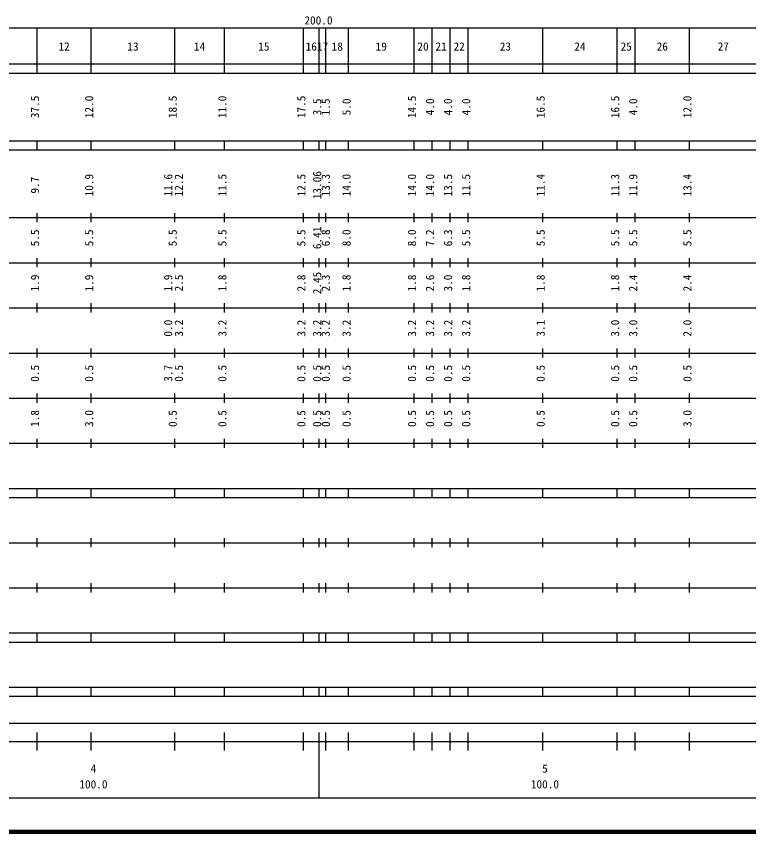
# Model space of a CAD drawing. Units: millimetres on the paper. Extents: x 40 to 680, y 20 to 380.
# Drawn here: x 200.9 to 363.1, y 20 to 200.6 of the extents above; entities that cross this region are included whole.
import ezdxf
from ezdxf.enums import TextEntityAlignment as Align

# ---------------------------------------------------------------- set-up
doc = ezdxf.new("R2010")
doc.units = ezdxf.units.MM
doc.layers.add('M-TTL', color=2, linetype='Continuous', lineweight=140)
doc.layers.add('M-TTL-BAND', color=7, linetype='Continuous', lineweight=25)
doc.styles.add('ＭＳ ゴシック', font='')
doc.styles.get('ＭＳ ゴシック').set_extended_font_data('MS Gothic')

msp = doc.modelspace()

# ---------------------------------------------------------------- linework, layer by layer
at = {"layer": 'M-TTL'}
msp.add_line((40, 20), (680, 20), dxfattribs=at)
at = {"layer": 'M-TTL-BAND'}
for p, q in [((68, 198), (579, 198)), ((205.5, 188), (205.5, 198)), ((217.5, 188), (217.5, 198)), ((236, 188), (236, 198)), ((247, 188), (247, 198)), ((264.5, 188), (264.5, 198)), ((268, 188), (268, 198)), ((269.5, 188), (269.5, 198)), ((274.5, 188), (274.5, 198)), ((289, 188), (289, 198)), ((293, 188), (293, 198)), ((297, 188), (297, 198)), ((301, 188), (301, 198)), ((317.5, 188), (317.5, 198)), ((334, 188), (334, 198)), ((338, 188), (338, 198)), ((350, 188), (350, 198)), ((40, 190), (579, 190)), ((40, 188), (579, 188)), ((40, 173), (579, 173)), ((205.5, 171), (205.5, 173)), ((217.5, 171), (217.5, 173)), ((236, 171), (236, 173)), ((247, 171), (247, 173)), ((264.5, 171), (264.5, 173)), ((268, 171), (268, 173)), ((269.5, 171), (269.5, 173)), ((274.5, 171), (274.5, 173)), ((289, 171), (289, 173)), ((293, 171), (293, 173)), ((297, 171), (297, 173)), ((301, 171), (301, 173)), ((317.5, 171), (317.5, 173)), ((334, 171), (334, 173)), ((338, 171), (338, 173)), ((350, 171), (350, 173)), ((40, 171), (579, 171)), ((40, 156), (579, 156)), ((205.5, 155), (205.5, 157)), ((217.5, 155), (217.5, 157)), ((236, 155), (236, 157)), ((247, 155), (247, 157)), ((264.5, 155), (264.5, 157)), ((268, 155), (268, 157)), ((269.5, 155), (269.5, 157)), ((274.5, 155), (274.5, 157)), ((289, 155), (289, 157)), ((293, 155), (293, 157)), ((297, 155), (297, 157)), ((301, 155), (301, 157)), ((317.5, 155), (317.5, 157)), ((334, 155), (334, 157)), ((338, 155), (338, 157)), ((350, 155), (350, 157)), ((205.5, 145), (205.5, 147)), ((217.5, 145), (217.5, 147)), ((236, 145), (236, 147)), ((247, 145), (247, 147)), ((264.5, 145), (264.5, 147)), ((268, 145), (268, 147)), ((269.5, 145), (269.5, 147)), ((274.5, 145), (274.5, 147)), ((289, 145), (289, 147)), ((293, 145), (293, 147)), ((297, 145), (297, 147)), ((301, 145), (301, 147)), ((317.5, 145), (317.5, 147)), ((334, 145), (334, 147)), ((338, 145), (338, 147)), ((350, 145), (350, 147)), ((46, 146), (579, 146)), ((52, 136), (579, 136)), ((205.5, 135), (205.5, 137)), ((217.5, 135), (217.5, 137)), ((236, 135), (236, 137)), ((247, 135), (247, 137)), ((264.5, 135), (264.5, 137)), ((268, 135), (268, 137)), ((269.5, 135), (269.5, 137)), ((274.5, 135), (274.5, 137)), ((289, 135), (289, 137)), ((293, 135), (293, 137)), ((297, 135), (297, 137)), ((301, 135), (301, 137)), ((317.5, 135), (317.5, 137)), ((334, 135), (334, 137)), ((338, 135), (338, 137)), ((350, 135), (350, 137)), ((205.5, 125), (205.5, 127)), ((217.5, 125), (217.5, 127)), ((236, 125), (236, 127)), ((247, 125), (247, 127)), ((264.5, 125), (264.5, 127)), ((268, 125), (268, 127)), ((269.5, 125), (269.5, 127)), ((274.5, 125), (274.5, 127)), ((289, 125), (289, 127)), ((293, 125), (293, 127)), ((297, 125), (297, 127)), ((301, 125), (301, 127)), ((317.5, 125), (317.5, 127)), ((334, 125), (334, 127)), ((338, 125), (338, 127)), ((350, 125), (350, 127)), ((46, 126), (579, 126)), ((52, 116), (579, 116)), ((205.5, 115), (205.5, 117)), ((217.5, 115), (217.5, 117)), ((236, 115), (236, 117)), ((247, 115), (247, 117)), ((264.5, 115), (264.5, 117)), ((268, 115), (268, 117)), ((269.5, 115), (269.5, 117)), ((274.5, 115), (274.5, 117)), ((289, 115), (289, 117)), ((293, 115), (293, 117)), ((297, 115), (297, 117)), ((301, 115), (301, 117)), ((317.5, 115), (317.5, 117)), ((334, 115), (334, 117)), ((338, 115), (338, 117)), ((350, 115), (350, 117)), ((205.5, 105), (205.5, 107)), ((217.5, 105), (217.5, 107)), ((236, 105), (236, 107)), ((247, 105), (247, 107)), ((264.5, 105), (264.5, 107)), ((268, 105), (268, 107)), ((269.5, 105), (269.5, 107)), ((274.5, 105), (274.5, 107)), ((289, 105), (289, 107)), ((293, 105), (293, 107)), ((297, 105), (297, 107)), ((301, 105), (301, 107)), ((317.5, 105), (317.5, 107)), ((334, 105), (334, 107)), ((338, 105), (338, 107)), ((350, 105), (350, 107)), ((46, 106), (579, 106)), ((40, 96), (579, 96)), ((205.5, 94), (205.5, 96)), ((217.5, 94), (217.5, 96)), ((236, 94), (236, 96)), ((247, 94), (247, 96)), ((264.5, 94), (264.5, 96)), ((268, 94), (268, 96)), ((269.5, 94), (269.5, 96)), ((274.5, 94), (274.5, 96)), ((289, 94), (289, 96)), ((293, 94), (293, 96)), ((297, 94), (297, 96)), ((301, 94), (301, 96)), ((317.5, 94), (317.5, 96)), ((334, 94), (334, 96)), ((338, 94), (338, 96)), ((350, 94), (350, 96)), ((40, 94), (579, 94)), ((205.5, 83), (205.5, 85)), ((217.5, 83), (217.5, 85)), ((236, 83), (236, 85)), ((247, 83), (247, 85)), ((264.5, 83), (264.5, 85)), ((268, 83), (268, 85)), ((269.5, 83), (269.5, 85)), ((274.5, 83), (274.5, 85)), ((289, 83), (289, 85)), ((293, 83), (293, 85)), ((297, 83), (297, 85)), ((301, 83), (301, 85)), ((317.5, 83), (317.5, 85)), ((334, 83), (334, 85)), ((338, 83), (338, 85)), ((350, 83), (350, 85)), ((49, 84), (579, 84)), ((205.5, 73), (205.5, 75)), ((217.5, 73), (217.5, 75)), ((236, 73), (236, 75)), ((247, 73), (247, 75)), ((264.5, 73), (264.5, 75)), ((268, 73), (268, 75)), ((269.5, 73), (269.5, 75)), ((274.5, 73), (274.5, 75)), ((289, 73), (289, 75)), ((293, 73), (293, 75)), ((297, 73), (297, 75)), ((301, 73), (301, 75)), ((317.5, 73), (317.5, 75)), ((334, 73), (334, 75)), ((338, 73), (338, 75)), ((350, 73), (350, 75)), ((40, 74), (579, 74)), ((40, 64), (579, 64)), ((205.5, 62), (205.5, 64)), ((217.5, 62), (217.5, 64)), ((236, 62), (236, 64)), ((247, 62), (247, 64)), ((264.5, 62), (264.5, 64)), ((268, 62), (268, 64)), ((269.5, 62), (269.5, 64)), ((274.5, 62), (274.5, 64)), ((289, 62), (289, 64)), ((293, 62), (293, 64)), ((297, 62), (297, 64)), ((301, 62), (301, 64)), ((317.5, 62), (317.5, 64)), ((334, 62), (334, 64)), ((338, 62), (338, 64)), ((350, 62), (350, 64)), ((40, 62), (579, 62)), ((40, 52), (579, 52)), ((205.5, 50), (205.5, 52)), ((217.5, 50), (217.5, 52)), ((236, 50), (236, 52)), ((247, 50), (247, 52)), ((264.5, 50), (264.5, 52)), ((268, 50), (268, 52)), ((269.5, 50), (269.5, 52)), ((274.5, 50), (274.5, 52)), ((289, 50), (289, 52)), ((293, 50), (293, 52)), ((297, 50), (297, 52)), ((301, 50), (301, 52)), ((317.5, 50), (317.5, 52)), ((334, 50), (334, 52)), ((338, 50), (338, 52)), ((350, 50), (350, 52)), ((40, 50), (579, 50)), ((71, 44), (565, 44)), ((205.5, 38), (205.5, 42)), ((217.5, 38), (217.5, 42)), ((236, 38), (236, 42)), ((247, 38), (247, 42)), ((264.5, 38), (264.5, 42)), ((268, 27.5), (268, 42)), ((269.5, 38), (269.5, 42)), ((274.5, 38), (274.5, 42)), ((289, 38), (289, 42)), ((293, 38), (293, 42)), ((297, 38), (297, 42)), ((301, 38), (301, 42)), ((317.5, 38), (317.5, 42)), ((334, 38), (334, 42)), ((338, 38), (338, 42)), ((350, 38), (350, 42)), ((40, 40), (579, 40)), ((68, 27.5), (579, 27.5))]:
    msp.add_line(p, q, dxfattribs=at)

# ---------------------------------------------------------------- texts
at = {"layer": 'M-TTL-BAND', "style": 'ＭＳ ゴシック'}
for s, p in [('200.0', (264.719, 198.195)), ('12', (210.25, 192.405)), ('13', (225.5, 192.405)), ('14', (240.25, 192.405)), ('15', (254.5, 192.405)), ('16', (265, 192.405)), ('17', (267.5, 192.405)), ('18', (270.75, 192.405)), ('19', (280.5, 192.405)), ('20', (289.75, 192.405)), ('21', (293.75, 192.405)), ('22', (297.75, 192.405)), ('23', (308, 192.405)), ('24', (324.5, 192.405)), ('25', (334.75, 192.405)), ('26', (342.75, 192.405)), ('27', (356.25, 192.405)), ('4', (217.375, 32.523)), ('5', (317.375, 32.523)), ('100.0', (214.875, 29.033)), ('100.0', (314.875, 29.033))]:
    msp.add_text(s, height=1.833, dxfattribs=at).set_placement(p, align=Align.BOTTOM_LEFT)
for s, p in [('37.5', (206.5, 178)), ('12.0', (218.5, 178)), ('18.5', (237, 178)), ('11.0', (248, 178)), ('17.5', (265.5, 178)), ('14.5', (290, 178)), ('16.5', (318.5, 178)), ('16.5', (335, 178)), ('12.0', (351, 178)), ('3.5', (269, 178.625)), ('1.5', (270.9, 178.625)), ('5.0', (275.5, 178.625)), ('4.0', (294, 178.625)), ('4.0', (298, 178.625)), ('4.0', (302, 178.625)), ('4.0', (339, 178.625)), ('13.06', (269, 160.049)), ('9.7', (206.5, 161.299)), ('10.9', (218.5, 160.674)), ('11.6', (236, 160.674)), ('12.2', (238.37, 160.674)), ('11.5', (248, 160.674)), ('12.5', (265.5, 160.674)), ('13.3', (270.9, 160.674)), ('14.0', (275.5, 160.674)), ('14.0', (290, 160.674)), ('14.0', (294, 160.674)), ('13.5', (298, 160.674)), ('11.5', (302, 160.674)), ('11.4', (318.5, 160.674)), ('11.3', (335, 160.674)), ('11.9', (339, 160.674)), ('13.4', (351, 160.674)), ('6.41', (269, 149)), ('5.5', (206.5, 149.625)), ('5.5', (218.5, 149.625)), ('5.5', (237, 149.625)), ('5.5', (248, 149.625)), ('5.5', (265.5, 149.625)), ('6.8', (270.9, 149.625)), ('8.0', (275.5, 149.625)), ('8.0', (290, 149.625)), ('7.2', (294, 149.625)), ('6.3', (298, 149.625)), ('5.5', (302, 149.625)), ('5.5', (318.5, 149.625)), ('5.5', (335, 149.625)), ('5.5', (339, 149.625)), ('5.5', (351, 149.625)), ('1.9', (206.5, 139.625)), ('1.9', (218.5, 139.625)), ('1.9', (236, 139.625)), ('2.5', (238.37, 139.625)), ('1.8', (248, 139.625)), ('2.8', (265.5, 139.625)), ('2.45', (269, 139)), ('2.3', (270.9, 139.625)), ('1.8', (275.5, 139.625)), ('1.8', (290, 139.625)), ('2.6', (294, 139.625)), ('3.0', (298, 139.625)), ('1.8', (302, 139.625)), ('1.8', (318.5, 139.625)), ('1.8', (335, 139.625)), ('2.4', (339, 139.625)), ('2.4', (351, 139.625)), ('0.0', (236, 129.625)), ('3.2', (238.37, 129.625)), ('3.2', (248, 129.625)), ('3.2', (265.5, 129.625)), ('3.2', (269, 129.625)), ('3.2', (270.9, 129.625)), ('3.2', (275.5, 129.625)), ('3.2', (290, 129.625)), ('3.2', (294, 129.625)), ('3.2', (298, 129.625)), ('3.2', (302, 129.625)), ('3.1', (318.5, 129.625)), ('3.0', (335, 129.625)), ('3.0', (339, 129.625)), ('2.0', (351, 129.625)), ('0.5', (206.5, 119.625)), ('0.5', (218.5, 119.625)), ('3.7', (236, 119.625)), ('0.5', (238.37, 119.625)), ('0.5', (248, 119.625)), ('0.5', (265.5, 119.625)), ('0.5', (269, 119.625)), ('0.5', (270.9, 119.625)), ('0.5', (275.5, 119.625)), ('0.5', (290, 119.625)), ('0.5', (294, 119.625)), ('0.5', (298, 119.625)), ('0.5', (302, 119.625)), ('0.5', (318.5, 119.625)), ('0.5', (335, 119.625)), ('0.5', (339, 119.625)), ('0.5', (351, 119.625)), ('1.8', (206.5, 109.625)), ('3.0', (218.5, 109.625)), ('0.5', (237, 109.625)), ('0.5', (248, 109.625)), ('0.5', (265.5, 109.625)), ('0.5', (269, 109.625)), ('0.5', (270.9, 109.625)), ('0.5', (275.5, 109.625)), ('0.5', (290, 109.625)), ('0.5', (294, 109.625)), ('0.5', (298, 109.625)), ('0.5', (302, 109.625)), ('0.5', (318.5, 109.625)), ('0.5', (335, 109.625)), ('0.5', (339, 109.625)), ('3.0', (351, 109.625))]:
    msp.add_text(s, height=1.833, rotation=90, dxfattribs=at).set_placement(p, align=Align.BOTTOM_LEFT)

doc.saveas('drawing.dxf')
